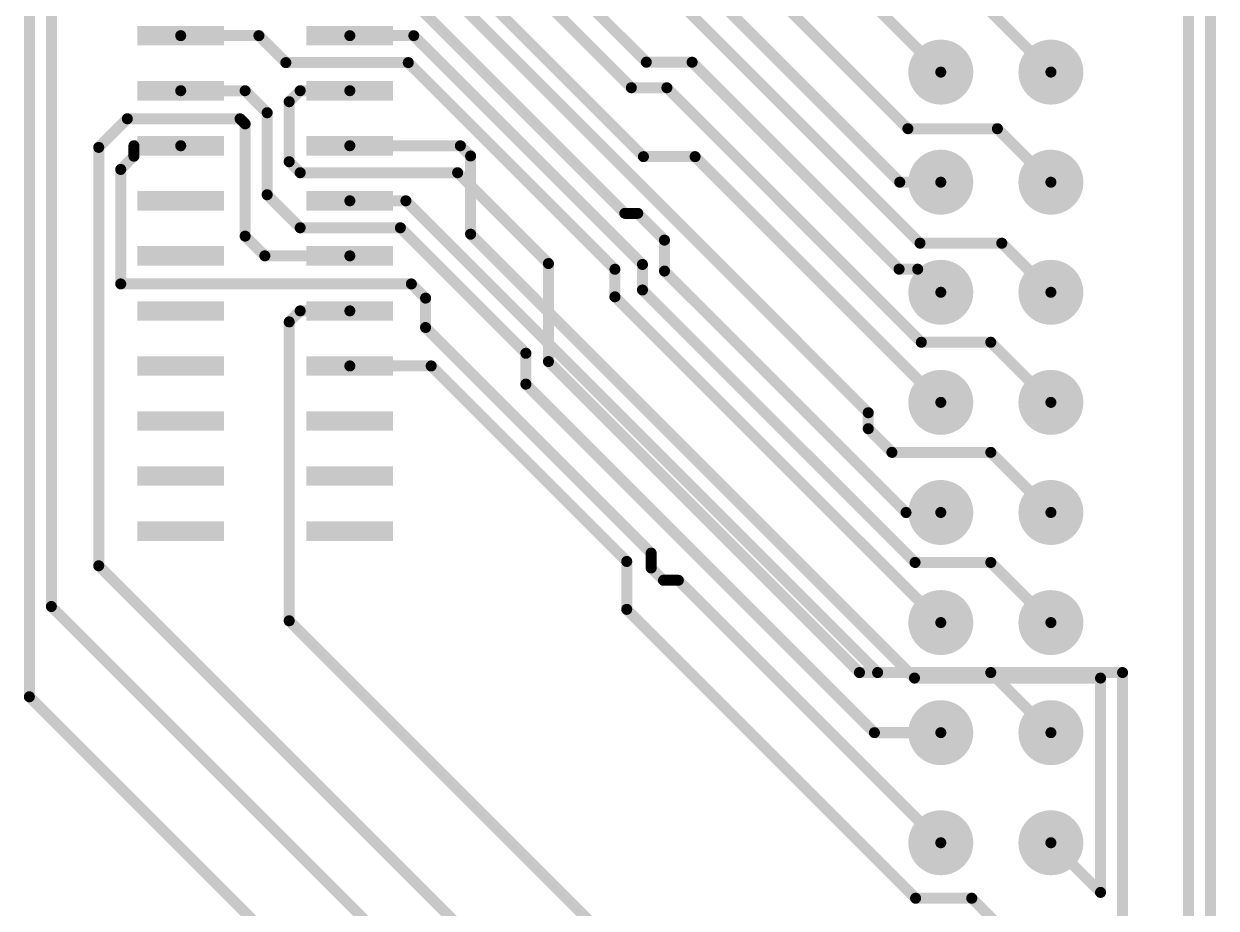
# Model space of a CAD drawing. Header units: inches. Extents: x 2.54 to 5.78, y 1.06 to 9.17.
# Drawn here: x 4.699 to 5.782, y 1.729 to 2.532 of the extents above; entities that cross this region are included whole.
import ezdxf

# ---------------------------------------------------------------- set-up
doc = ezdxf.new("R2010")
doc.units = ezdxf.units.IN
doc.header["$MEASUREMENT"] = 0
for name, color, linetype in [('Multi-Layer', 9, 'Continuous'), ('Pad Holes', 156, 'Continuous'), ('Top Layer', 1, 'Continuous')]:
    doc.layers.add(name, color=color, linetype=linetype)

# ---------------------------------------------------------------- blocks, each defined once
blk = doc.blocks.new('HDR2X20_7')
at = {"layer": 'Multi-Layer'}
h = blk.add_hatch(color=9, dxfattribs=at)
edge = h.paths.add_edge_path()
edge.add_arc((0.7, 0.1), 0.0295, 0, 360)
h = blk.add_hatch(color=9, dxfattribs=at)
edge = h.paths.add_edge_path()
edge.add_arc((0.8, 0.1), 0.0295, 0, 360)
h = blk.add_hatch(color=9, dxfattribs=at)
edge = h.paths.add_edge_path()
edge.add_arc((0.9, 0.1), 0.0295, 0, 360)
h = blk.add_hatch(color=9, dxfattribs=at)
edge = h.paths.add_edge_path()
edge.add_arc((1, 0.1), 0.0295, 0, 360)
h = blk.add_hatch(color=9, dxfattribs=at)
edge = h.paths.add_edge_path()
edge.add_arc((1.1, 0.1), 0.0295, 0, 360)
h = blk.add_hatch(color=9, dxfattribs=at)
edge = h.paths.add_edge_path()
edge.add_arc((1.2, 0.1), 0.0295, 0, 360)
h = blk.add_hatch(color=9, dxfattribs=at)
edge = h.paths.add_edge_path()
edge.add_arc((1.3, 0.1), 0.0295, 0, 360)
h = blk.add_hatch(color=9, dxfattribs=at)
edge = h.paths.add_edge_path()
edge.add_arc((1.4, 0.1), 0.0295, 0, 360)
h = blk.add_hatch(color=9, dxfattribs=at)
edge = h.paths.add_edge_path()
edge.add_arc((0.7, 0), 0.0295, 0, 360)
h = blk.add_hatch(color=9, dxfattribs=at)
edge = h.paths.add_edge_path()
edge.add_arc((0.8, 0), 0.0295, 0, 360)
h = blk.add_hatch(color=9, dxfattribs=at)
edge = h.paths.add_edge_path()
edge.add_arc((0.9, 0), 0.0295, 0, 360)
h = blk.add_hatch(color=9, dxfattribs=at)
edge = h.paths.add_edge_path()
edge.add_arc((1, 0), 0.0295, 0, 360)
h = blk.add_hatch(color=9, dxfattribs=at)
edge = h.paths.add_edge_path()
edge.add_arc((1.1, 0), 0.0295, 0, 360)
h = blk.add_hatch(color=9, dxfattribs=at)
edge = h.paths.add_edge_path()
edge.add_arc((1.2, 0), 0.0295, 0, 360)
h = blk.add_hatch(color=9, dxfattribs=at)
edge = h.paths.add_edge_path()
edge.add_arc((1.3, 0), 0.0295, 0, 360)
h = blk.add_hatch(color=9, dxfattribs=at)
edge = h.paths.add_edge_path()
edge.add_arc((1.4, 0), 0.0295, 0, 360)
at = {"layer": 'Pad Holes'}
h = blk.add_hatch(color=7, dxfattribs=at)
edge = h.paths.add_edge_path()
edge.add_arc((0.7, 0.1), 0.0177, 0, 360)
h = blk.add_hatch(color=7, dxfattribs=at)
edge = h.paths.add_edge_path()
edge.add_arc((0.8, 0.1), 0.0177, 0, 360)
h = blk.add_hatch(color=7, dxfattribs=at)
edge = h.paths.add_edge_path()
edge.add_arc((0.9, 0.1), 0.0177, 0, 360)
h = blk.add_hatch(color=7, dxfattribs=at)
edge = h.paths.add_edge_path()
edge.add_arc((1, 0.1), 0.0177, 0, 360)
h = blk.add_hatch(color=7, dxfattribs=at)
edge = h.paths.add_edge_path()
edge.add_arc((1.1, 0.1), 0.0177, 0, 360)
h = blk.add_hatch(color=7, dxfattribs=at)
edge = h.paths.add_edge_path()
edge.add_arc((1.2, 0.1), 0.0177, 0, 360)
h = blk.add_hatch(color=7, dxfattribs=at)
edge = h.paths.add_edge_path()
edge.add_arc((1.3, 0.1), 0.0177, 0, 360)
h = blk.add_hatch(color=7, dxfattribs=at)
edge = h.paths.add_edge_path()
edge.add_arc((1.4, 0.1), 0.0177, 0, 360)
h = blk.add_hatch(color=7, dxfattribs=at)
edge = h.paths.add_edge_path()
edge.add_arc((0.7, 0), 0.0177, 0, 360)
h = blk.add_hatch(color=7, dxfattribs=at)
edge = h.paths.add_edge_path()
edge.add_arc((0.8, 0), 0.0177, 0, 360)
h = blk.add_hatch(color=7, dxfattribs=at)
edge = h.paths.add_edge_path()
edge.add_arc((0.9, 0), 0.0177, 0, 360)
h = blk.add_hatch(color=7, dxfattribs=at)
edge = h.paths.add_edge_path()
edge.add_arc((1, 0), 0.0177, 0, 360)
h = blk.add_hatch(color=7, dxfattribs=at)
edge = h.paths.add_edge_path()
edge.add_arc((1.1, 0), 0.0177, 0, 360)
h = blk.add_hatch(color=7, dxfattribs=at)
edge = h.paths.add_edge_path()
edge.add_arc((1.2, 0), 0.0177, 0, 360)
h = blk.add_hatch(color=7, dxfattribs=at)
edge = h.paths.add_edge_path()
edge.add_arc((1.3, 0), 0.0177, 0, 360)
h = blk.add_hatch(color=7, dxfattribs=at)
edge = h.paths.add_edge_path()
edge.add_arc((1.4, 0), 0.0177, 0, 360)
at = {"layer": 'Top Layer'}
h = blk.add_hatch(color=1, dxfattribs=at)
edge = h.paths.add_edge_path()
edge.add_arc((0.7, 0.1), 0.0295, 0, 360)
h = blk.add_hatch(color=1, dxfattribs=at)
edge = h.paths.add_edge_path()
edge.add_arc((0.8, 0.1), 0.0295, 0, 360)
h = blk.add_hatch(color=1, dxfattribs=at)
edge = h.paths.add_edge_path()
edge.add_arc((0.9, 0.1), 0.0295, 0, 360)
h = blk.add_hatch(color=1, dxfattribs=at)
edge = h.paths.add_edge_path()
edge.add_arc((1, 0.1), 0.0295, 0, 360)
h = blk.add_hatch(color=1, dxfattribs=at)
edge = h.paths.add_edge_path()
edge.add_arc((1.1, 0.1), 0.0295, 0, 360)
h = blk.add_hatch(color=1, dxfattribs=at)
edge = h.paths.add_edge_path()
edge.add_arc((1.2, 0.1), 0.0295, 0, 360)
h = blk.add_hatch(color=1, dxfattribs=at)
edge = h.paths.add_edge_path()
edge.add_arc((1.3, 0.1), 0.0295, 0, 360)
h = blk.add_hatch(color=1, dxfattribs=at)
edge = h.paths.add_edge_path()
edge.add_arc((1.4, 0.1), 0.0295, 0, 360)
h = blk.add_hatch(color=1, dxfattribs=at)
edge = h.paths.add_edge_path()
edge.add_arc((0.7, 0), 0.0295, 0, 360)
h = blk.add_hatch(color=1, dxfattribs=at)
edge = h.paths.add_edge_path()
edge.add_arc((0.8, 0), 0.0295, 0, 360)
h = blk.add_hatch(color=1, dxfattribs=at)
edge = h.paths.add_edge_path()
edge.add_arc((0.9, 0), 0.0295, 0, 360)
h = blk.add_hatch(color=1, dxfattribs=at)
edge = h.paths.add_edge_path()
edge.add_arc((1, 0), 0.0295, 0, 360)
h = blk.add_hatch(color=1, dxfattribs=at)
edge = h.paths.add_edge_path()
edge.add_arc((1.1, 0), 0.0295, 0, 360)
h = blk.add_hatch(color=1, dxfattribs=at)
edge = h.paths.add_edge_path()
edge.add_arc((1.2, 0), 0.0295, 0, 360)
h = blk.add_hatch(color=1, dxfattribs=at)
edge = h.paths.add_edge_path()
edge.add_arc((1.3, 0), 0.0295, 0, 360)
h = blk.add_hatch(color=1, dxfattribs=at)
edge = h.paths.add_edge_path()
edge.add_arc((1.4, 0), 0.0295, 0, 360)
blk = doc.blocks.new('H_____2_20______13')
at = {"layer": 'Top Layer'}
for points in [[(-0.116, 0.4577), (-0.116, 0.4754), (-0.0373, 0.4754), (-0.0373, 0.4577)], [(0.0375, 0.4577), (0.0375, 0.4754), (0.1163, 0.4754), (0.1163, 0.4577)], [(-0.116, 0.4077), (-0.116, 0.4254), (-0.0373, 0.4254), (-0.0373, 0.4077)], [(0.0375, 0.4077), (0.0375, 0.4254), (0.1163, 0.4254), (0.1163, 0.4077)], [(-0.116, 0.3577), (-0.116, 0.3754), (-0.0373, 0.3754), (-0.0373, 0.3577)], [(0.0375, 0.3577), (0.0375, 0.3754), (0.1163, 0.3754), (0.1163, 0.3577)], [(-0.116, 0.3077), (-0.116, 0.3254), (-0.0373, 0.3254), (-0.0373, 0.3077)], [(0.0375, 0.3077), (0.0375, 0.3254), (0.1163, 0.3254), (0.1163, 0.3077)], [(-0.116, 0.2577), (-0.116, 0.2754), (-0.0373, 0.2754), (-0.0373, 0.2577)], [(0.0375, 0.2577), (0.0375, 0.2754), (0.1163, 0.2754), (0.1163, 0.2577)], [(-0.116, 0.2077), (-0.116, 0.2254), (-0.0373, 0.2254), (-0.0373, 0.2077)], [(0.0375, 0.2077), (0.0375, 0.2254), (0.1163, 0.2254), (0.1163, 0.2077)], [(-0.116, 0.1577), (-0.116, 0.1754), (-0.0373, 0.1754), (-0.0373, 0.1577)], [(0.0375, 0.1577), (0.0375, 0.1754), (0.1163, 0.1754), (0.1163, 0.1577)], [(-0.116, 0.1077), (-0.116, 0.1254), (-0.0373, 0.1254), (-0.0373, 0.1077)], [(0.0375, 0.1077), (0.0375, 0.1254), (0.1163, 0.1254), (0.1163, 0.1077)], [(-0.116, 0.0577), (-0.116, 0.0754), (-0.0373, 0.0754), (-0.0373, 0.0577)], [(0.0375, 0.0577), (0.0375, 0.0754), (0.1163, 0.0754), (0.1163, 0.0577)], [(-0.116, 0.0077), (-0.116, 0.0254), (-0.0373, 0.0254), (-0.0373, 0.0077)], [(0.0375, 0.0077), (0.0375, 0.0254), (0.1163, 0.0254), (0.1163, 0.0077)], [(-0.116, -0.0423), (-0.116, -0.0246), (-0.0373, -0.0246), (-0.0373, -0.0423)], [(0.0375, -0.0423), (0.0375, -0.0246), (0.1163, -0.0246), (0.1163, -0.0423)], [(-0.116, -0.0923), (-0.116, -0.0746), (-0.0373, -0.0746), (-0.0373, -0.0923)], [(0.0375, -0.0923), (0.0375, -0.0746), (0.1163, -0.0746), (0.1163, -0.0923)], [(-0.116, -0.1423), (-0.116, -0.1246), (-0.0373, -0.1246), (-0.0373, -0.1423)], [(0.0375, -0.1423), (0.0375, -0.1246), (0.1163, -0.1246), (0.1163, -0.1423)], [(-0.116, -0.1923), (-0.116, -0.1746), (-0.0373, -0.1746), (-0.0373, -0.1923)], [(0.0375, -0.1923), (0.0375, -0.1746), (0.1163, -0.1746), (0.1163, -0.1923)], [(-0.116, -0.2423), (-0.116, -0.2246), (-0.0373, -0.2246), (-0.0373, -0.2423)], [(0.0375, -0.2423), (0.0375, -0.2246), (0.1163, -0.2246), (0.1163, -0.2423)], [(-0.116, -0.2923), (-0.116, -0.2746), (-0.0373, -0.2746), (-0.0373, -0.2923)], [(0.0375, -0.2923), (0.0375, -0.2746), (0.1163, -0.2746), (0.1163, -0.2923)], [(-0.116, -0.3423), (-0.116, -0.3246), (-0.0373, -0.3246), (-0.0373, -0.3423)], [(0.0375, -0.3423), (0.0375, -0.3246), (0.1163, -0.3246), (0.1163, -0.3423)], [(-0.116, -0.3923), (-0.116, -0.3746), (-0.0373, -0.3746), (-0.0373, -0.3923)], [(0.0375, -0.3923), (0.0375, -0.3746), (0.1163, -0.3746), (0.1163, -0.3923)], [(-0.116, -0.4423), (-0.116, -0.4246), (-0.0373, -0.4246), (-0.0373, -0.4423)], [(0.0375, -0.4423), (0.0375, -0.4246), (0.1163, -0.4246), (0.1163, -0.4423)], [(-0.116, -0.4923), (-0.116, -0.4746), (-0.0373, -0.4746), (-0.0373, -0.4923)], [(0.0375, -0.4923), (0.0375, -0.4746), (0.1163, -0.4746), (0.1163, -0.4923)]]:
    blk.add_hatch(color=1, dxfattribs=at).paths.add_polyline_path(points)

msp = doc.modelspace()

# ---------------------------------------------------------------- linework, layer by layer
at = {"layer": 'Top Layer'}
for points in [[(5.777, 1.195, 0.01, 0.01, 0), (5.777, 4.292, 0.01, 0.01, 0)], [(5.757, 1.4, 0.01, 0.01, 0), (5.757, 3.8954, 0.01, 0.01, 0)], [(4.704, 1.921, 0.01, 0.01, 0), (4.704, 3.68, 0.01, 0.01, 0)], [(4.724, 2.003, 0.01, 0.01, 0), (4.724, 3.52, 0.01, 0.01, 0)], [(5.2733, 2.747, 0.01, 0.01, 0), (5.5319, 2.4884, 0.01, 0.01, 0)], [(5.2175, 2.7215, 0.01, 0.01, 0), (5.502, 2.437, 0.01, 0.01, 0)], [(5.187, 2.696, 0.01, 0.01, 0), (5.4946, 2.3884, 0.01, 0.01, 0)], [(5.1745, 2.6715, 0.01, 0.01, 0), (5.513, 2.333, 0.01, 0.01, 0)], [(5.1148, 2.647, 0.01, 0.01, 0), (5.2645, 2.4974, 0.01, 0.01, 0)], [(5.1035, 2.6215, 0.01, 0.01, 0), (5.2508, 2.4742, 0.01, 0.01, 0)], [(5.0774, 2.596, 0.01, 0.01, 0), (5.2618, 2.4116, 0.01, 0.01, 0)], [(5.0736, 2.5715, 0.01, 0.01, 0), (5.466, 2.179, 0.01, 0.01, 0)], [(5.058, 2.547, 0.01, 0.01, 0), (5.2449, 2.3601, 0.01, 0.01, 0)], [(5.5773, 2.543, 0.01, 0.01, 0), (5.6319, 2.4884, 0.01, 0.01, 0)], [(4.8415, 2.5215, 0.01, 0.01, 0), (4.9125, 2.5215, 0.01, 0.01, 0)], [(4.9125, 2.5215, 0.01, 0.01, 0), (4.937, 2.497, 0.01, 0.01, 0)], [(4.9951, 2.5215, 0.01, 0.01, 0), (5.0531, 2.5215, 0.01, 0.01, 0)], [(5.0531, 2.5215, 0.01, 0.01, 0), (5.2609, 2.3137, 0.01, 0.01, 0)], [(4.937, 2.497, 0.01, 0.01, 0), (5.0482, 2.497, 0.01, 0.01, 0)], [(5.0482, 2.497, 0.01, 0.01, 0), (5.2359, 2.3093, 0.01, 0.01, 0)], [(5.2645, 2.4974, 0.01, 0.01, 0), (5.306, 2.4974, 0.01, 0.01, 0)], [(5.306, 2.4974, 0.01, 0.01, 0), (5.494, 2.3094, 0.01, 0.01, 0)], [(4.8415, 2.4715, 0.01, 0.01, 0), (4.9, 2.4715, 0.01, 0.01, 0)], [(4.9, 2.4715, 0.01, 0.01, 0), (4.92, 2.4515, 0.01, 0.01, 0)], [(4.94, 2.4615, 0.01, 0.01, 0), (4.95, 2.4715, 0.01, 0.01, 0)], [(4.95, 2.4715, 0.01, 0.01, 0), (4.9951, 2.4715, 0.01, 0.01, 0)], [(5.2508, 2.4742, 0.01, 0.01, 0), (5.2831, 2.4742, 0.01, 0.01, 0)], [(5.2831, 2.4742, 0.01, 0.01, 0), (5.5142, 2.243, 0.01, 0.01, 0)], [(4.94, 2.407, 0.01, 0.01, 0), (4.94, 2.4615, 0.01, 0.01, 0)], [(4.767, 2.42, 0.01, 0.01, 0), (4.793, 2.446, 0.01, 0.01, 0)], [(4.793, 2.446, 0.01, 0.01, 0), (4.8954, 2.446, 0.01, 0.01, 0)], [(4.8954, 2.446, 0.01, 0.01, 0), (4.9, 2.4414, 0.01, 0.01, 0)], [(4.92, 2.377, 0.01, 0.01, 0), (4.92, 2.4515, 0.01, 0.01, 0)], [(4.9, 2.3394, 0.01, 0.01, 0), (4.9, 2.4414, 0.01, 0.01, 0)], [(5.502, 2.437, 0.01, 0.01, 0), (5.5833, 2.437, 0.01, 0.01, 0)], [(5.5833, 2.437, 0.01, 0.01, 0), (5.6319, 2.3884, 0.01, 0.01, 0)], [(4.799, 2.4215, 0.01, 0.01, 0), (4.8415, 2.4215, 0.01, 0.01, 0)], [(4.799, 2.412, 0.01, 0.01, 0), (4.799, 2.4215, 0.01, 0.01, 0)], [(4.9951, 2.4215, 0.01, 0.01, 0), (5.0955, 2.4215, 0.01, 0.01, 0)], [(5.0955, 2.4215, 0.01, 0.01, 0), (5.1048, 2.4122, 0.01, 0.01, 0)], [(4.767, 2.04, 0.01, 0.01, 0), (4.767, 2.42, 0.01, 0.01, 0)], [(4.787, 2.4, 0.01, 0.01, 0), (4.799, 2.412, 0.01, 0.01, 0)], [(5.1048, 2.3412, 0.01, 0.01, 0), (5.1048, 2.4122, 0.01, 0.01, 0)], [(5.2618, 2.4116, 0.01, 0.01, 0), (5.3087, 2.4116, 0.01, 0.01, 0)], [(5.3087, 2.4116, 0.01, 0.01, 0), (5.5319, 2.1884, 0.01, 0.01, 0)], [(4.787, 2.296, 0.01, 0.01, 0), (4.787, 2.4, 0.01, 0.01, 0)], [(4.94, 2.407, 0.01, 0.01, 0), (4.95, 2.397, 0.01, 0.01, 0)], [(4.95, 2.397, 0.01, 0.01, 0), (5.093, 2.397, 0.01, 0.01, 0)], [(5.093, 2.397, 0.01, 0.01, 0), (5.1755, 2.3145, 0.01, 0.01, 0)], [(5.4946, 2.3884, 0.01, 0.01, 0), (5.5319, 2.3884, 0.01, 0.01, 0)], [(4.92, 2.377, 0.01, 0.01, 0), (4.95, 2.347, 0.01, 0.01, 0)], [(4.9951, 2.3715, 0.01, 0.01, 0), (5.046, 2.3715, 0.01, 0.01, 0)], [(5.046, 2.3715, 0.01, 0.01, 0), (5.4745, 1.943, 0.01, 0.01, 0)], [(5.2449, 2.3601, 0.01, 0.01, 0), (5.2566, 2.3601, 0.01, 0.01, 0)], [(5.2566, 2.3601, 0.01, 0.01, 0), (5.2809, 2.3358, 0.01, 0.01, 0)], [(4.95, 2.347, 0.01, 0.01, 0), (5.041, 2.347, 0.01, 0.01, 0)], [(5.041, 2.347, 0.01, 0.01, 0), (5.155, 2.233, 0.01, 0.01, 0)], [(4.9, 2.3394, 0.01, 0.01, 0), (4.9179, 2.3215, 0.01, 0.01, 0)], [(5.1048, 2.3412, 0.01, 0.01, 0), (5.508, 1.938, 0.01, 0.01, 0)], [(5.2809, 2.3077, 0.01, 0.01, 0), (5.2809, 2.3358, 0.01, 0.01, 0)], [(5.513, 2.333, 0.01, 0.01, 0), (5.5873, 2.333, 0.01, 0.01, 0)], [(5.5873, 2.333, 0.01, 0.01, 0), (5.6319, 2.2884, 0.01, 0.01, 0)], [(4.9179, 2.3215, 0.01, 0.01, 0), (4.9951, 2.3215, 0.01, 0.01, 0)], [(5.1755, 2.2255, 0.01, 0.01, 0), (5.1755, 2.3145, 0.01, 0.01, 0)], [(5.2609, 2.2905, 0.01, 0.01, 0), (5.2609, 2.3137, 0.01, 0.01, 0)], [(5.2359, 2.2843, 0.01, 0.01, 0), (5.2359, 2.3093, 0.01, 0.01, 0)], [(5.2809, 2.3077, 0.01, 0.01, 0), (5.5003, 2.0884, 0.01, 0.01, 0)], [(5.494, 2.3094, 0.01, 0.01, 0), (5.5109, 2.3094, 0.01, 0.01, 0)], [(5.5109, 2.3094, 0.01, 0.01, 0), (5.5319, 2.2884, 0.01, 0.01, 0)], [(4.787, 2.296, 0.01, 0.01, 0), (5.051, 2.296, 0.01, 0.01, 0)], [(5.051, 2.296, 0.01, 0.01, 0), (5.0639, 2.2831, 0.01, 0.01, 0)], [(5.0639, 2.2564, 0.01, 0.01, 0), (5.0639, 2.2831, 0.01, 0.01, 0)], [(5.2359, 2.2843, 0.01, 0.01, 0), (5.5319, 1.9884, 0.01, 0.01, 0)], [(5.2609, 2.2905, 0.01, 0.01, 0), (5.5085, 2.043, 0.01, 0.01, 0)], [(4.94, 2.2615, 0.01, 0.01, 0), (4.95, 2.2715, 0.01, 0.01, 0)], [(4.95, 2.2715, 0.01, 0.01, 0), (4.9951, 2.2715, 0.01, 0.01, 0)], [(4.94, 1.99, 0.01, 0.01, 0), (4.94, 2.2615, 0.01, 0.01, 0)], [(5.0639, 2.2564, 0.01, 0.01, 0), (5.2688, 2.0515, 0.01, 0.01, 0)], [(5.5142, 2.243, 0.01, 0.01, 0), (5.5773, 2.243, 0.01, 0.01, 0)], [(5.5773, 2.243, 0.01, 0.01, 0), (5.6319, 2.1884, 0.01, 0.01, 0)], [(5.155, 2.205, 0.01, 0.01, 0), (5.155, 2.233, 0.01, 0.01, 0)], [(4.9951, 2.2215, 0.01, 0.01, 0), (5.069, 2.2215, 0.01, 0.01, 0)], [(5.069, 2.2215, 0.01, 0.01, 0), (5.2466, 2.0439, 0.01, 0.01, 0)], [(5.1755, 2.2255, 0.01, 0.01, 0), (5.458, 1.943, 0.01, 0.01, 0)], [(5.155, 2.205, 0.01, 0.01, 0), (5.4716, 1.8884, 0.01, 0.01, 0)], [(5.466, 2.1645, 0.01, 0.01, 0), (5.466, 2.179, 0.01, 0.01, 0)], [(5.466, 2.1645, 0.01, 0.01, 0), (5.4875, 2.143, 0.01, 0.01, 0)], [(5.4875, 2.143, 0.01, 0.01, 0), (5.5773, 2.143, 0.01, 0.01, 0)], [(5.5773, 2.143, 0.01, 0.01, 0), (5.6319, 2.0884, 0.01, 0.01, 0)], [(5.5003, 2.0884, 0.01, 0.01, 0), (5.5319, 2.0884, 0.01, 0.01, 0)], [(5.2466, 2.0004, 0.01, 0.01, 0), (5.2466, 2.0439, 0.01, 0.01, 0)], [(5.2688, 2.038, 0.01, 0.01, 0), (5.2688, 2.0515, 0.01, 0.01, 0)], [(5.5085, 2.043, 0.01, 0.01, 0), (5.5773, 2.043, 0.01, 0.01, 0)], [(5.5773, 2.043, 0.01, 0.01, 0), (5.6319, 1.9884, 0.01, 0.01, 0)], [(4.767, 2.04, 0.01, 0.01, 0), (5.247, 1.56, 0.01, 0.01, 0)], [(5.2688, 2.038, 0.01, 0.01, 0), (5.28, 2.0268, 0.01, 0.01, 0)], [(5.28, 2.0268, 0.01, 0.01, 0), (5.2935, 2.0268, 0.01, 0.01, 0)], [(5.2935, 2.0268, 0.01, 0.01, 0), (5.5319, 1.7884, 0.01, 0.01, 0)], [(4.724, 2.003, 0.01, 0.01, 0), (5.389, 1.338, 0.01, 0.01, 0)], [(5.2466, 2.0004, 0.01, 0.01, 0), (5.509, 1.738, 0.01, 0.01, 0)], [(4.94, 1.99, 0.01, 0.01, 0), (5.331, 1.599, 0.01, 0.01, 0)], [(5.458, 1.943, 0.01, 0.01, 0), (5.5773, 1.943, 0.01, 0.01, 0)], [(5.4745, 1.943, 0.01, 0.01, 0), (5.697, 1.943, 0.01, 0.01, 0)], [(5.508, 1.938, 0.01, 0.01, 0), (5.677, 1.938, 0.01, 0.01, 0)], [(5.5773, 1.943, 0.01, 0.01, 0), (5.6319, 1.8884, 0.01, 0.01, 0)], [(5.677, 1.7433, 0.01, 0.01, 0), (5.677, 1.938, 0.01, 0.01, 0)], [(5.697, 1.72, 0.01, 0.01, 0), (5.697, 1.943, 0.01, 0.01, 0)], [(4.704, 1.921, 0.01, 0.01, 0), (5.487, 1.138, 0.01, 0.01, 0)], [(5.4716, 1.8884, 0.01, 0.01, 0), (5.5319, 1.8884, 0.01, 0.01, 0)], [(5.6319, 1.7884, 0.01, 0.01, 0), (5.677, 1.7433, 0.01, 0.01, 0)], [(5.509, 1.738, 0.01, 0.01, 0), (5.56, 1.738, 0.01, 0.01, 0)], [(5.56, 1.738, 0.01, 0.01, 0), (5.587, 1.711, 0.01, 0.01, 0)]]:
    msp.add_lwpolyline(points, format="xyseb", dxfattribs=at)
for points in [[(4.839, 2.5215, 0.005, 0.005, 1), (4.844, 2.5215, 0.005, 0.005, 1)], [(4.91, 2.5215, 0.005, 0.005, 1), (4.915, 2.5215, 0.005, 0.005, 1)], [(4.91, 2.5215, 0.005, 0.005, 1), (4.915, 2.5215, 0.005, 0.005, 1)], [(4.9926, 2.5215, 0.005, 0.005, 1), (4.9976, 2.5215, 0.005, 0.005, 1)], [(5.0507, 2.5215, 0.005, 0.005, 1), (5.0556, 2.5215, 0.005, 0.005, 1)], [(5.0507, 2.5215, 0.005, 0.005, 1), (5.0556, 2.5215, 0.005, 0.005, 1)], [(4.9345, 2.497, 0.005, 0.005, 1), (4.9395, 2.497, 0.005, 0.005, 1)], [(4.9345, 2.497, 0.005, 0.005, 1), (4.9395, 2.497, 0.005, 0.005, 1)], [(5.0457, 2.497, 0.005, 0.005, 1), (5.0507, 2.497, 0.005, 0.005, 1)], [(5.0457, 2.497, 0.005, 0.005, 1), (5.0507, 2.497, 0.005, 0.005, 1)], [(5.2619, 2.4974, 0.005, 0.005, 1), (5.2669, 2.4974, 0.005, 0.005, 1)], [(5.2619, 2.4974, 0.005, 0.005, 1), (5.2669, 2.4974, 0.005, 0.005, 1)], [(5.3035, 2.4974, 0.005, 0.005, 1), (5.3085, 2.4974, 0.005, 0.005, 1)], [(5.3035, 2.4974, 0.005, 0.005, 1), (5.3085, 2.4974, 0.005, 0.005, 1)], [(5.5294, 2.4884, 0.005, 0.005, 1), (5.5344, 2.4884, 0.005, 0.005, 1)], [(5.6294, 2.4884, 0.005, 0.005, 1), (5.6344, 2.4884, 0.005, 0.005, 1)], [(4.839, 2.4715, 0.005, 0.005, 1), (4.844, 2.4715, 0.005, 0.005, 1)], [(4.8975, 2.4715, 0.005, 0.005, 1), (4.9025, 2.4715, 0.005, 0.005, 1)], [(4.8975, 2.4715, 0.005, 0.005, 1), (4.9025, 2.4715, 0.005, 0.005, 1)], [(4.9475, 2.4715, 0.005, 0.005, 1), (4.9525, 2.4715, 0.005, 0.005, 1)], [(4.9475, 2.4715, 0.005, 0.005, 1), (4.9525, 2.4715, 0.005, 0.005, 1)], [(4.9926, 2.4715, 0.005, 0.005, 1), (4.9976, 2.4715, 0.005, 0.005, 1)], [(5.2483, 2.4742, 0.005, 0.005, 1), (5.2533, 2.4742, 0.005, 0.005, 1)], [(5.2483, 2.4742, 0.005, 0.005, 1), (5.2533, 2.4742, 0.005, 0.005, 1)], [(5.2806, 2.4742, 0.005, 0.005, 1), (5.2856, 2.4742, 0.005, 0.005, 1)], [(5.2806, 2.4742, 0.005, 0.005, 1), (5.2856, 2.4742, 0.005, 0.005, 1)], [(4.9375, 2.4615, 0.005, 0.005, 1), (4.9425, 2.4615, 0.005, 0.005, 1)], [(4.9375, 2.4615, 0.005, 0.005, 1), (4.9425, 2.4615, 0.005, 0.005, 1)], [(4.7905, 2.446, 0.005, 0.005, 1), (4.7955, 2.446, 0.005, 0.005, 1)], [(4.7905, 2.446, 0.005, 0.005, 1), (4.7955, 2.446, 0.005, 0.005, 1)], [(4.8929, 2.446, 0.005, 0.005, 1), (4.8979, 2.446, 0.005, 0.005, 1)], [(4.8929, 2.446, 0.005, 0.005, 1), (4.8979, 2.446, 0.005, 0.005, 1)], [(4.9175, 2.4515, 0.005, 0.005, 1), (4.9225, 2.4515, 0.005, 0.005, 1)], [(4.9175, 2.4515, 0.005, 0.005, 1), (4.9225, 2.4515, 0.005, 0.005, 1)], [(4.8975, 2.4414, 0.005, 0.005, 1), (4.9025, 2.4414, 0.005, 0.005, 1)], [(4.8975, 2.4414, 0.005, 0.005, 1), (4.9025, 2.4414, 0.005, 0.005, 1)], [(5.4995, 2.437, 0.005, 0.005, 1), (5.5045, 2.437, 0.005, 0.005, 1)], [(5.4995, 2.437, 0.005, 0.005, 1), (5.5045, 2.437, 0.005, 0.005, 1)], [(5.5808, 2.437, 0.005, 0.005, 1), (5.5858, 2.437, 0.005, 0.005, 1)], [(5.5808, 2.437, 0.005, 0.005, 1), (5.5858, 2.437, 0.005, 0.005, 1)], [(4.7965, 2.4215, 0.005, 0.005, 1), (4.8015, 2.4215, 0.005, 0.005, 1)], [(4.7965, 2.4215, 0.005, 0.005, 1), (4.8015, 2.4215, 0.005, 0.005, 1)], [(4.839, 2.4215, 0.005, 0.005, 1), (4.844, 2.4215, 0.005, 0.005, 1)], [(4.9926, 2.4215, 0.005, 0.005, 1), (4.9976, 2.4215, 0.005, 0.005, 1)], [(5.093, 2.4215, 0.005, 0.005, 1), (5.098, 2.4215, 0.005, 0.005, 1)], [(5.093, 2.4215, 0.005, 0.005, 1), (5.098, 2.4215, 0.005, 0.005, 1)], [(4.7645, 2.42, 0.005, 0.005, 1), (4.7695, 2.42, 0.005, 0.005, 1)], [(4.7645, 2.42, 0.005, 0.005, 1), (4.7695, 2.42, 0.005, 0.005, 1)], [(4.7965, 2.412, 0.005, 0.005, 1), (4.8015, 2.412, 0.005, 0.005, 1)], [(4.7965, 2.412, 0.005, 0.005, 1), (4.8015, 2.412, 0.005, 0.005, 1)], [(5.1023, 2.4122, 0.005, 0.005, 1), (5.1073, 2.4122, 0.005, 0.005, 1)], [(5.1023, 2.4122, 0.005, 0.005, 1), (5.1073, 2.4122, 0.005, 0.005, 1)], [(5.2593, 2.4116, 0.005, 0.005, 1), (5.2643, 2.4116, 0.005, 0.005, 1)], [(5.2593, 2.4116, 0.005, 0.005, 1), (5.2643, 2.4116, 0.005, 0.005, 1)], [(5.3062, 2.4116, 0.005, 0.005, 1), (5.3112, 2.4116, 0.005, 0.005, 1)], [(5.3062, 2.4116, 0.005, 0.005, 1), (5.3112, 2.4116, 0.005, 0.005, 1)], [(4.7845, 2.4, 0.005, 0.005, 1), (4.7895, 2.4, 0.005, 0.005, 1)], [(4.7845, 2.4, 0.005, 0.005, 1), (4.7895, 2.4, 0.005, 0.005, 1)], [(4.9375, 2.407, 0.005, 0.005, 1), (4.9425, 2.407, 0.005, 0.005, 1)], [(4.9375, 2.407, 0.005, 0.005, 1), (4.9425, 2.407, 0.005, 0.005, 1)], [(4.9475, 2.397, 0.005, 0.005, 1), (4.9525, 2.397, 0.005, 0.005, 1)], [(4.9475, 2.397, 0.005, 0.005, 1), (4.9525, 2.397, 0.005, 0.005, 1)], [(5.0905, 2.397, 0.005, 0.005, 1), (5.0955, 2.397, 0.005, 0.005, 1)], [(5.0905, 2.397, 0.005, 0.005, 1), (5.0955, 2.397, 0.005, 0.005, 1)], [(5.4921, 2.3884, 0.005, 0.005, 1), (5.4971, 2.3884, 0.005, 0.005, 1)], [(5.4921, 2.3884, 0.005, 0.005, 1), (5.4971, 2.3884, 0.005, 0.005, 1)], [(5.5294, 2.3884, 0.005, 0.005, 1), (5.5344, 2.3884, 0.005, 0.005, 1)], [(5.6294, 2.3884, 0.005, 0.005, 1), (5.6344, 2.3884, 0.005, 0.005, 1)], [(4.9175, 2.377, 0.005, 0.005, 1), (4.9225, 2.377, 0.005, 0.005, 1)], [(4.9175, 2.377, 0.005, 0.005, 1), (4.9225, 2.377, 0.005, 0.005, 1)], [(4.9926, 2.3715, 0.005, 0.005, 1), (4.9976, 2.3715, 0.005, 0.005, 1)], [(5.0435, 2.3715, 0.005, 0.005, 1), (5.0485, 2.3715, 0.005, 0.005, 1)], [(5.0435, 2.3715, 0.005, 0.005, 1), (5.0485, 2.3715, 0.005, 0.005, 1)], [(5.2424, 2.3601, 0.005, 0.005, 1), (5.2474, 2.3601, 0.005, 0.005, 1)], [(5.2424, 2.3601, 0.005, 0.005, 1), (5.2474, 2.3601, 0.005, 0.005, 1)], [(5.2541, 2.3601, 0.005, 0.005, 1), (5.2591, 2.3601, 0.005, 0.005, 1)], [(5.2541, 2.3601, 0.005, 0.005, 1), (5.2591, 2.3601, 0.005, 0.005, 1)], [(4.9475, 2.347, 0.005, 0.005, 1), (4.9525, 2.347, 0.005, 0.005, 1)], [(4.9475, 2.347, 0.005, 0.005, 1), (4.9525, 2.347, 0.005, 0.005, 1)], [(5.0385, 2.347, 0.005, 0.005, 1), (5.0435, 2.347, 0.005, 0.005, 1)], [(5.0385, 2.347, 0.005, 0.005, 1), (5.0435, 2.347, 0.005, 0.005, 1)], [(4.8975, 2.3394, 0.005, 0.005, 1), (4.9025, 2.3394, 0.005, 0.005, 1)], [(4.8975, 2.3394, 0.005, 0.005, 1), (4.9025, 2.3394, 0.005, 0.005, 1)], [(5.1023, 2.3412, 0.005, 0.005, 1), (5.1073, 2.3412, 0.005, 0.005, 1)], [(5.1023, 2.3412, 0.005, 0.005, 1), (5.1073, 2.3412, 0.005, 0.005, 1)], [(5.2784, 2.3358, 0.005, 0.005, 1), (5.2834, 2.3358, 0.005, 0.005, 1)], [(5.2784, 2.3358, 0.005, 0.005, 1), (5.2834, 2.3358, 0.005, 0.005, 1)], [(5.5105, 2.333, 0.005, 0.005, 1), (5.5155, 2.333, 0.005, 0.005, 1)], [(5.5105, 2.333, 0.005, 0.005, 1), (5.5155, 2.333, 0.005, 0.005, 1)], [(5.5848, 2.333, 0.005, 0.005, 1), (5.5898, 2.333, 0.005, 0.005, 1)], [(5.5848, 2.333, 0.005, 0.005, 1), (5.5898, 2.333, 0.005, 0.005, 1)], [(4.9154, 2.3215, 0.005, 0.005, 1), (4.9204, 2.3215, 0.005, 0.005, 1)], [(4.9154, 2.3215, 0.005, 0.005, 1), (4.9204, 2.3215, 0.005, 0.005, 1)], [(4.9926, 2.3215, 0.005, 0.005, 1), (4.9976, 2.3215, 0.005, 0.005, 1)], [(5.173, 2.3145, 0.005, 0.005, 1), (5.178, 2.3145, 0.005, 0.005, 1)], [(5.173, 2.3145, 0.005, 0.005, 1), (5.178, 2.3145, 0.005, 0.005, 1)], [(5.2584, 2.3137, 0.005, 0.005, 1), (5.2634, 2.3137, 0.005, 0.005, 1)], [(5.2584, 2.3137, 0.005, 0.005, 1), (5.2634, 2.3137, 0.005, 0.005, 1)], [(5.2334, 2.3093, 0.005, 0.005, 1), (5.2384, 2.3093, 0.005, 0.005, 1)], [(5.2334, 2.3093, 0.005, 0.005, 1), (5.2384, 2.3093, 0.005, 0.005, 1)], [(5.2784, 2.3077, 0.005, 0.005, 1), (5.2834, 2.3077, 0.005, 0.005, 1)], [(5.2784, 2.3077, 0.005, 0.005, 1), (5.2834, 2.3077, 0.005, 0.005, 1)], [(5.4915, 2.3094, 0.005, 0.005, 1), (5.4965, 2.3094, 0.005, 0.005, 1)], [(5.4915, 2.3094, 0.005, 0.005, 1), (5.4965, 2.3094, 0.005, 0.005, 1)], [(5.5084, 2.3094, 0.005, 0.005, 1), (5.5134, 2.3094, 0.005, 0.005, 1)], [(5.5084, 2.3094, 0.005, 0.005, 1), (5.5134, 2.3094, 0.005, 0.005, 1)], [(4.7845, 2.296, 0.005, 0.005, 1), (4.7895, 2.296, 0.005, 0.005, 1)], [(4.7845, 2.296, 0.005, 0.005, 1), (4.7895, 2.296, 0.005, 0.005, 1)], [(5.0485, 2.296, 0.005, 0.005, 1), (5.0535, 2.296, 0.005, 0.005, 1)], [(5.0485, 2.296, 0.005, 0.005, 1), (5.0535, 2.296, 0.005, 0.005, 1)], [(5.0614, 2.2831, 0.005, 0.005, 1), (5.0664, 2.2831, 0.005, 0.005, 1)], [(5.0614, 2.2831, 0.005, 0.005, 1), (5.0664, 2.2831, 0.005, 0.005, 1)], [(5.2334, 2.2843, 0.005, 0.005, 1), (5.2384, 2.2843, 0.005, 0.005, 1)], [(5.2334, 2.2843, 0.005, 0.005, 1), (5.2384, 2.2843, 0.005, 0.005, 1)], [(5.2584, 2.2905, 0.005, 0.005, 1), (5.2634, 2.2905, 0.005, 0.005, 1)], [(5.2584, 2.2905, 0.005, 0.005, 1), (5.2634, 2.2905, 0.005, 0.005, 1)], [(5.5294, 2.2884, 0.005, 0.005, 1), (5.5344, 2.2884, 0.005, 0.005, 1)], [(5.6294, 2.2884, 0.005, 0.005, 1), (5.6344, 2.2884, 0.005, 0.005, 1)], [(4.9475, 2.2715, 0.005, 0.005, 1), (4.9525, 2.2715, 0.005, 0.005, 1)], [(4.9475, 2.2715, 0.005, 0.005, 1), (4.9525, 2.2715, 0.005, 0.005, 1)], [(4.9926, 2.2715, 0.005, 0.005, 1), (4.9976, 2.2715, 0.005, 0.005, 1)], [(4.9375, 2.2615, 0.005, 0.005, 1), (4.9425, 2.2615, 0.005, 0.005, 1)], [(4.9375, 2.2615, 0.005, 0.005, 1), (4.9425, 2.2615, 0.005, 0.005, 1)], [(5.0614, 2.2564, 0.005, 0.005, 1), (5.0664, 2.2564, 0.005, 0.005, 1)], [(5.0614, 2.2564, 0.005, 0.005, 1), (5.0664, 2.2564, 0.005, 0.005, 1)], [(5.5117, 2.243, 0.005, 0.005, 1), (5.5167, 2.243, 0.005, 0.005, 1)], [(5.5117, 2.243, 0.005, 0.005, 1), (5.5167, 2.243, 0.005, 0.005, 1)], [(5.5748, 2.243, 0.005, 0.005, 1), (5.5798, 2.243, 0.005, 0.005, 1)], [(5.5748, 2.243, 0.005, 0.005, 1), (5.5798, 2.243, 0.005, 0.005, 1)], [(5.1525, 2.233, 0.005, 0.005, 1), (5.1575, 2.233, 0.005, 0.005, 1)], [(5.1525, 2.233, 0.005, 0.005, 1), (5.1575, 2.233, 0.005, 0.005, 1)], [(4.9926, 2.2215, 0.005, 0.005, 1), (4.9976, 2.2215, 0.005, 0.005, 1)], [(5.0665, 2.2215, 0.005, 0.005, 1), (5.0715, 2.2215, 0.005, 0.005, 1)], [(5.0665, 2.2215, 0.005, 0.005, 1), (5.0715, 2.2215, 0.005, 0.005, 1)], [(5.173, 2.2255, 0.005, 0.005, 1), (5.178, 2.2255, 0.005, 0.005, 1)], [(5.173, 2.2255, 0.005, 0.005, 1), (5.178, 2.2255, 0.005, 0.005, 1)], [(5.1525, 2.205, 0.005, 0.005, 1), (5.1575, 2.205, 0.005, 0.005, 1)], [(5.1525, 2.205, 0.005, 0.005, 1), (5.1575, 2.205, 0.005, 0.005, 1)], [(5.5294, 2.1884, 0.005, 0.005, 1), (5.5344, 2.1884, 0.005, 0.005, 1)], [(5.6294, 2.1884, 0.005, 0.005, 1), (5.6344, 2.1884, 0.005, 0.005, 1)], [(5.4635, 2.179, 0.005, 0.005, 1), (5.4685, 2.179, 0.005, 0.005, 1)], [(5.4635, 2.179, 0.005, 0.005, 1), (5.4685, 2.179, 0.005, 0.005, 1)], [(5.4635, 2.1645, 0.005, 0.005, 1), (5.4685, 2.1645, 0.005, 0.005, 1)], [(5.4635, 2.1645, 0.005, 0.005, 1), (5.4685, 2.1645, 0.005, 0.005, 1)], [(5.485, 2.143, 0.005, 0.005, 1), (5.49, 2.143, 0.005, 0.005, 1)], [(5.485, 2.143, 0.005, 0.005, 1), (5.49, 2.143, 0.005, 0.005, 1)], [(5.5748, 2.143, 0.005, 0.005, 1), (5.5798, 2.143, 0.005, 0.005, 1)], [(5.5748, 2.143, 0.005, 0.005, 1), (5.5798, 2.143, 0.005, 0.005, 1)], [(5.4978, 2.0884, 0.005, 0.005, 1), (5.5028, 2.0884, 0.005, 0.005, 1)], [(5.4978, 2.0884, 0.005, 0.005, 1), (5.5028, 2.0884, 0.005, 0.005, 1)], [(5.5294, 2.0884, 0.005, 0.005, 1), (5.5344, 2.0884, 0.005, 0.005, 1)], [(5.6294, 2.0884, 0.005, 0.005, 1), (5.6344, 2.0884, 0.005, 0.005, 1)], [(5.2441, 2.0439, 0.005, 0.005, 1), (5.2491, 2.0439, 0.005, 0.005, 1)], [(5.2441, 2.0439, 0.005, 0.005, 1), (5.2491, 2.0439, 0.005, 0.005, 1)], [(5.2663, 2.0515, 0.005, 0.005, 1), (5.2713, 2.0515, 0.005, 0.005, 1)], [(5.2663, 2.0515, 0.005, 0.005, 1), (5.2713, 2.0515, 0.005, 0.005, 1)], [(5.506, 2.043, 0.005, 0.005, 1), (5.511, 2.043, 0.005, 0.005, 1)], [(5.506, 2.043, 0.005, 0.005, 1), (5.511, 2.043, 0.005, 0.005, 1)], [(5.5748, 2.043, 0.005, 0.005, 1), (5.5798, 2.043, 0.005, 0.005, 1)], [(5.5748, 2.043, 0.005, 0.005, 1), (5.5798, 2.043, 0.005, 0.005, 1)], [(4.7645, 2.04, 0.005, 0.005, 1), (4.7695, 2.04, 0.005, 0.005, 1)], [(4.7645, 2.04, 0.005, 0.005, 1), (4.7695, 2.04, 0.005, 0.005, 1)], [(5.2663, 2.038, 0.005, 0.005, 1), (5.2713, 2.038, 0.005, 0.005, 1)], [(5.2663, 2.038, 0.005, 0.005, 1), (5.2713, 2.038, 0.005, 0.005, 1)], [(5.2775, 2.0268, 0.005, 0.005, 1), (5.2825, 2.0268, 0.005, 0.005, 1)], [(5.2775, 2.0268, 0.005, 0.005, 1), (5.2825, 2.0268, 0.005, 0.005, 1)], [(5.291, 2.0268, 0.005, 0.005, 1), (5.296, 2.0268, 0.005, 0.005, 1)], [(5.291, 2.0268, 0.005, 0.005, 1), (5.296, 2.0268, 0.005, 0.005, 1)], [(4.7215, 2.003, 0.005, 0.005, 1), (4.7265, 2.003, 0.005, 0.005, 1)], [(4.7215, 2.003, 0.005, 0.005, 1), (4.7265, 2.003, 0.005, 0.005, 1)], [(5.2441, 2.0004, 0.005, 0.005, 1), (5.2491, 2.0004, 0.005, 0.005, 1)], [(5.2441, 2.0004, 0.005, 0.005, 1), (5.2491, 2.0004, 0.005, 0.005, 1)], [(4.9375, 1.99, 0.005, 0.005, 1), (4.9425, 1.99, 0.005, 0.005, 1)], [(4.9375, 1.99, 0.005, 0.005, 1), (4.9425, 1.99, 0.005, 0.005, 1)], [(5.5294, 1.9884, 0.005, 0.005, 1), (5.5344, 1.9884, 0.005, 0.005, 1)], [(5.6294, 1.9884, 0.005, 0.005, 1), (5.6344, 1.9884, 0.005, 0.005, 1)], [(5.4555, 1.943, 0.005, 0.005, 1), (5.4605, 1.943, 0.005, 0.005, 1)], [(5.4555, 1.943, 0.005, 0.005, 1), (5.4605, 1.943, 0.005, 0.005, 1)], [(5.472, 1.943, 0.005, 0.005, 1), (5.477, 1.943, 0.005, 0.005, 1)], [(5.472, 1.943, 0.005, 0.005, 1), (5.477, 1.943, 0.005, 0.005, 1)], [(5.5055, 1.938, 0.005, 0.005, 1), (5.5105, 1.938, 0.005, 0.005, 1)], [(5.5055, 1.938, 0.005, 0.005, 1), (5.5105, 1.938, 0.005, 0.005, 1)], [(5.5748, 1.943, 0.005, 0.005, 1), (5.5798, 1.943, 0.005, 0.005, 1)], [(5.5748, 1.943, 0.005, 0.005, 1), (5.5798, 1.943, 0.005, 0.005, 1)], [(5.6745, 1.938, 0.005, 0.005, 1), (5.6795, 1.938, 0.005, 0.005, 1)], [(5.6745, 1.938, 0.005, 0.005, 1), (5.6795, 1.938, 0.005, 0.005, 1)], [(5.6945, 1.943, 0.005, 0.005, 1), (5.6995, 1.943, 0.005, 0.005, 1)], [(5.6945, 1.943, 0.005, 0.005, 1), (5.6995, 1.943, 0.005, 0.005, 1)], [(4.7015, 1.921, 0.005, 0.005, 1), (4.7065, 1.921, 0.005, 0.005, 1)], [(4.7015, 1.921, 0.005, 0.005, 1), (4.7065, 1.921, 0.005, 0.005, 1)], [(5.4691, 1.8884, 0.005, 0.005, 1), (5.4741, 1.8884, 0.005, 0.005, 1)], [(5.4691, 1.8884, 0.005, 0.005, 1), (5.4741, 1.8884, 0.005, 0.005, 1)], [(5.5294, 1.8884, 0.005, 0.005, 1), (5.5344, 1.8884, 0.005, 0.005, 1)], [(5.6294, 1.8884, 0.005, 0.005, 1), (5.6344, 1.8884, 0.005, 0.005, 1)], [(5.5294, 1.7884, 0.005, 0.005, 1), (5.5344, 1.7884, 0.005, 0.005, 1)], [(5.6294, 1.7884, 0.005, 0.005, 1), (5.6344, 1.7884, 0.005, 0.005, 1)], [(5.6745, 1.7433, 0.005, 0.005, 1), (5.6795, 1.7433, 0.005, 0.005, 1)], [(5.6745, 1.7433, 0.005, 0.005, 1), (5.6795, 1.7433, 0.005, 0.005, 1)], [(5.5065, 1.738, 0.005, 0.005, 1), (5.5115, 1.738, 0.005, 0.005, 1)], [(5.5065, 1.738, 0.005, 0.005, 1), (5.5115, 1.738, 0.005, 0.005, 1)], [(5.5575, 1.738, 0.005, 0.005, 1), (5.5625, 1.738, 0.005, 0.005, 1)], [(5.5575, 1.738, 0.005, 0.005, 1), (5.5625, 1.738, 0.005, 0.005, 1)]]:
    msp.add_lwpolyline(points, format="xyseb", close=True, dxfattribs=at)

# ---------------------------------------------------------------- block references
for name, p, rotation in [('H_____2_20______13', (4.9184, 2.538), 180), ('HDR2X20_7', (5.6319, 1.0884), 90)]:
    msp.add_blockref(name, p, dxfattribs=dict(rotation=rotation))

doc.saveas('drawing.dxf')
